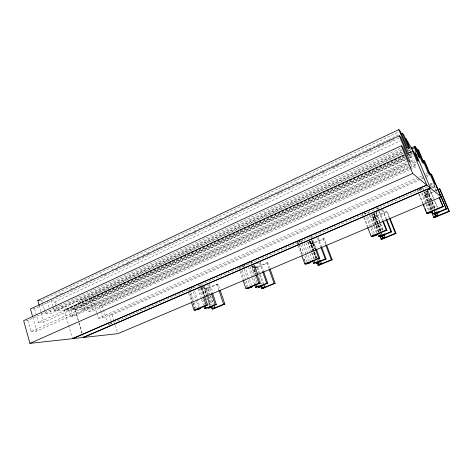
<?xml version="1.0" encoding="UTF-8"?>
<svg xmlns="http://www.w3.org/2000/svg" width="473" height="473" viewBox="0 0 473 473"><rect width="100%" height="100%" fill="white"/><g stroke="black" fill="none" stroke-linecap="round" stroke-linejoin="round"><path stroke-width="0.35" stroke-dasharray="2.37 1.77" d="M207.783 295.938L205.453 289.068L205.649 288.288L207.925 287.56L210.473 295.146M210.047 295.205L207.748 288.353L207.925 287.56M260.091 273.873L257.436 266.346L255.113 267.091L254.628 268.037L255.739 268.085L267.866 262.876L269.811 268.333M267.866 262.876L266.766 262.793L254.604 268.025L256.934 267.304L257.436 266.346M311.707 251.997L308.112 242.318L308.916 241.23M308.112 242.318L310.519 241.555L311.34 240.461M316.065 249.129L313.522 242.318L311.151 243.069L310.276 244.21L311.222 244.352L324.242 238.759L326.293 244.192M324.242 238.759L323.325 238.575L310.264 244.192L312.635 243.465L313.522 242.318M403.558 152.779L79.913 301.124L73.214 308.934L73.416 309.632L84.744 309.088L407.625 163.463M378.554 232.397L371.683 214.99L372.623 214.009M371.683 214.99L374.149 214.216L375.574 212.738M376.331 215.404L373.906 216.173L372.57 217.545L374.977 216.782L376.331 215.404L379.565 223.563M428.922 202.148L424.784 192.162L426.268 190.808M424.784 192.162L427.29 191.376L429.791 189.111L437.336 207.245M426.268 193.729L424.518 195.302L426.971 194.533L428.733 192.954L426.268 193.729L432.712 209.273M193.416 287.578L190.388 288.755M240.822 266.796L243.282 266.281L244.618 265.43L249.212 278.567M297.659 241.91L301.236 241.218L302.809 240.254M424.021 190.968L422.915 188.301L420.822 189.507L418.185 189.915M39.135 300.432L41.748 300.361L398.29 132.091M55.737 296.128L59.74 294.247M60.408 293.934L62.412 292.988M70.424 289.222L72.428 288.282M75.763 286.709L77.767 285.769M85.779 282.003L87.783 281.063M90.455 279.803L92.454 278.863M101.133 274.783L102.47 274.157M111.817 269.758L113.822 268.818M117.162 267.245L119.161 266.305M122.501 264.738L123.837 264.105M127.178 262.539L129.176 261.599M132.517 260.026L134.521 259.086M137.188 257.826L139.192 256.886M142.533 255.319L146.535 253.433M147.204 253.12L149.208 252.18M152.548 250.607L157.887 248.094M158.556 247.781L160.56 246.841M163.9 245.274L167.903 243.388M168.571 243.075L170.576 242.135M173.91 240.562L180.591 237.422M183.926 235.856L190.607 232.716M193.942 231.143L195.946 230.203M198.619 228.944L200.617 228.004M203.958 226.437L205.962 225.491M208.634 224.237L213.305 222.038M213.973 221.725L218.644 219.525M219.312 219.212L221.985 217.958M225.325 216.386L228.66 214.819M229.328 214.506L232.669 212.933M235.341 211.679L237.34 210.739M240.68 209.167L244.689 207.286M245.351 206.973L247.355 206.027M250.696 204.46L260.044 200.061M260.712 199.748L270.059 195.355M270.727 195.042L280.075 190.643M280.743 190.329L288.755 186.563M292.089 184.996L298.77 181.857M302.105 180.284L304.109 179.344M306.782 178.09L311.453 175.891M312.121 175.578L321.469 171.179M322.137 170.865L326.808 168.672M327.476 168.358L336.823 163.96M337.491 163.646L346.839 159.253M347.507 158.94L368.207 149.208M368.875 148.889L378.223 144.496M378.891 144.182L388.238 139.789M388.901 139.47L398.248 135.077M104.35 275.156L107.678 273.595M115.654 269.852L117.653 268.918M125.629 265.176L130.288 262.994M136.934 259.878L138.932 258.944M142.255 257.383L144.253 256.449M146.908 255.201L148.906 254.267M193.617 233.301L195.621 232.361M208.971 226.1L210.976 225.166M234.336 214.21L235.672 213.583M255.698 204.194L257.702 203.254M266.382 199.186L269.048 197.933M277.06 194.178L282.405 191.671M288.412 188.857L292.415 186.977M298.422 184.163L303.098 181.969M311.11 178.215L314.444 176.648M322.456 172.893L325.796 171.327M332.472 168.199L339.147 165.071M343.818 162.878L348.489 160.684M353.834 158.183L359.841 155.363M365.18 152.862L371.187 150.047M377.862 146.914L383.84 144.111M387.825 142.243L395.132 138.82M33.033 308.851L34.612 308.786L398.845 138.264M55.719 306.173L54.519 302.011L400.424 140.718M25.749 320.511L27.848 320.375L400.797 148.144M44.539 310.211L45.538 313.735L401.595 149.704M52.97 306.427L54.159 310.595L402.281 150.432M56.926 310.448L402.594 151.715M45.538 313.735L50.83 313.445L402.813 151.845M408.223 150.639L410.889 149.415M84.744 309.088L81.829 299.214L85.093 299.125L403.274 153.376M408.642 150.917L410.659 149.994M58.167 304.287L66.06 309.224L403.51 154.984M408.879 152.531L412.231 150.993M403.841 154.878L64.245 310.087L72.523 338.686M409.21 152.424L411.894 151.194M404.616 154.783L64.263 310.288L68.644 310.069L404.811 156.918M409.311 152.637L411.995 151.407M409.405 169.789L93.146 311.104L89.539 299.001L404.155 155.315M409.535 152.856L412.22 151.632M34.612 308.786L38.455 322.474L404.344 155.41M54.164 310.595L66.279 309.981L404.557 155.582M409.925 153.128L413.284 151.596M89.539 299.001L92.702 298.912L404.598 156.77M410.647 154.015L411.995 153.4M410.186 154.47L412.202 153.554M38.455 322.474L43.93 322.089L404.923 157.828M416.252 162.127L72.895 316.472L70.997 309.951L404.994 158.023M410.067 155.7L412.752 154.476M73.416 309.632L405.698 158.668M409.062 157.137L413.095 155.304M405.645 159.584L75.201 309.543L78.861 322.095M409.683 157.751L413.047 156.226M70.997 309.951L75.089 309.75L405.716 159.744M409.748 157.917L413.78 156.09M27.854 320.375L30.97 331.608L408.447 160.867M82.272 309.176L406.768 162.629M410.806 160.808L414.845 158.981M410.99 161.949L415.028 160.128M30.97 331.608L36.652 331.106L407.726 163.841M68.644 310.069L70.554 316.62L408.033 164.693M408.707 164.391L415.442 161.358M408.92 166.951L99.141 305.925L100.625 310.85M409.594 166.65L417.003 163.327M85.093 299.125L88.723 311.346L409.263 167.714M409.937 167.412L416.672 164.397M99.147 305.925L102.233 305.789L416.713 164.988M410.079 169.488L417.499 166.171M97.024 313.368L98.467 318.187L416.731 178.126M419.433 176.937L421.461 176.045M425.511 174.259L427.539 173.366M98.467 318.187L102.736 317.886L422.874 177.357M426.102 175.915L428.952 174.691M111.072 321.09L109.228 315.012L112.19 314.817L418.972 180.39M421.674 179.208L425.05 177.724M425.73 177.428L429.78 175.654M429.567 184.151L432.878 182.714M244.346 265.028L250.377 262.42M251.045 262.131L252.381 261.551L252.872 262.947M418.871 189.466L420.852 188.609M430.093 184.612L433.398 183.187M427.391 186.717L107.974 324.833L111.409 324.531M430.105 185.546L433.493 184.08M203.035 286.863L207.529 284.917M256.514 263.845L258.4 263.023M431.648 187.911L435.686 186.161M382.036 209.823L373.906 213.341L378.169 224.119M428.106 190.016L430.117 189.147M432.801 187.982L435.485 186.823M430.743 187.006L434.811 185.25M218.094 284.167L206.736 289.05L205.453 289.068L216.847 284.167L218.094 284.167L219.963 289.671M378.435 232.414L372.564 217.521L386.678 211.455L387.369 211.75L389.811 217.852M427.018 201.344L424.523 195.272L433.014 191.624M433.664 191.346L436.928 189.939M372.564 217.521L373.309 217.793L387.369 211.75M424.523 195.272L425.073 195.645L432.878 192.292M435.479 191.175L437.43 190.335M205.483 289.08L207.748 288.353M427.894 189.708L429.791 189.111M241.543 266.068L244.618 265.43M363.589 213.542L366.339 213.069L368.189 211.975L369.242 214.653M419.61 188.804L422.915 188.301M70.554 316.62L72.895 316.472M88.723 311.346L93.146 311.104M54.519 302.011L57.558 303.908M434.238 185.203L437.336 192.606M433.729 184.742L437.123 192.854M429.632 188.975L434.391 200.404M434.669 201.078L438.028 209.149M427.586 190.152L432.103 201.055M432.322 201.551L435.745 209.835M427.432 190.306L432.009 201.332M432.162 201.693L435.639 210.065M435.781 210.402L436.75 212.755M427.22 190.625L431.683 201.386M431.961 202.054L434.758 208.782M427.29 191.376L434.468 208.676M426.143 190.98L430.631 201.8M430.915 202.479L433.717 209.243M426.971 194.533L433.085 209.291M429.194 202.816L432.227 210.142M424.299 191.636L428.166 200.978M429.271 203.65L431.76 209.657M423.82 191.482L428.562 202.947M428.845 203.621L431.358 209.687M425.073 195.645L428.118 203M428.396 203.668L430.885 209.687M428.136 204.005L430.909 210.745M422.2 192.836L426.599 203.479M426.877 204.147L429.626 210.798M419.888 189.472L420.444 190.814M421.549 193.498L425.706 203.556M425.984 204.224L429.307 212.271M419.179 194.025L423.063 203.402M417.245 190.27L422.779 203.697M386.678 211.455L389.125 217.58M382.716 209.527L386.488 218.999M382.338 209.935L385.856 218.757M377.791 207.257L379.139 210.633M379.405 211.313L383.165 220.773M377.324 207.588L382.444 220.477M376.053 212.241L380.333 223.043M380.599 223.717L383.012 229.795M384.348 233.171L384.88 234.519M376.094 212.815L380.115 222.954M380.381 223.634L382.793 229.718M379.831 224.243L382.255 230.363M374.019 213.205L378.282 223.989M378.548 224.669L381.752 232.757M378.435 224.793L380.836 230.854M374.149 214.216L378.116 224.249M378.382 224.917L380.759 230.936M373.836 213.701L381.315 232.621M381.581 233.295L382.385 235.323M374.977 216.782L377.915 224.214M378.181 224.888L380.588 230.966M373.499 213.755L380.978 232.686M381.244 233.36L382.048 235.388M373.906 216.173L377.135 224.338M377.401 225.018L380.091 231.823M372.15 214.257L379.133 231.93M373.309 217.793L375.97 224.527M376.236 225.201L378.891 231.936M370.347 215.321L374.356 225.491M374.622 226.165L377.294 232.947M369.508 215.321L373.729 226.047M373.995 226.715L376.366 232.746M367.657 216.409L371.595 226.431M371.855 227.099L374.486 233.78M364.748 212.566L365.54 214.588M366.599 217.278L373.735 235.453M364.482 217.692L367.941 226.431M362.407 214.033L363.459 216.729M363.725 217.403L367.42 226.839M323.325 238.575L325.637 244.712M317.986 237.381L321.539 246.853M317.383 237.895L320.694 246.723M311.666 236.666L316.2 248.81M310.678 236.459L315.225 248.65M311.754 239.917L315.03 248.692M319.056 259.5L319.813 261.522M311.707 240.532L314.728 248.644M318.761 259.458L319.263 260.812M312.635 243.465L314.657 248.875M318.69 259.707L319.198 261.061M311.151 243.069L313.433 249.206M314.45 251.932L317.241 259.429M310.519 241.555L314.119 251.228M314.379 251.914L316.437 257.442M310.164 241.466L316.75 259.198M316.999 259.872L317.501 261.22M309.85 240.905L316.118 257.744M309.573 241.36L313.345 251.5M313.599 252.174L315.609 257.578M316.863 260.96L317.365 262.308M309.218 241.431L316.07 259.789M311.961 252.688L314.273 258.908M307.58 242.081L311.364 252.28M311.618 252.96L313.889 259.074M306.043 243.021L309.809 253.191M310.063 253.865L312.074 259.287M304.086 243.707L310.465 260.954M301.236 241.218L301.999 243.282M302.253 243.973L306.066 254.291M306.321 254.977L308.609 261.173M299.226 240.946L300.503 244.411M300.757 245.103L303.826 253.422M304.849 256.195L307.403 263.124M297.96 242.614L298.723 244.683M302.288 254.356L298.977 245.375L302.241 254.35M303.814 258.5L304.831 261.267M297.913 242.602L298.676 244.677M304.021 259.186L304.783 261.262M305.038 261.953L305.8 264.023M296.914 242.407L297.907 245.097M298.15 245.771L301.372 254.515M266.766 262.793L268.717 268.274M260.292 262.208L263.42 271.029M259.511 262.817L262.645 271.668M260.333 274.559L263.715 284.137M256.934 267.304L259.334 274.104M259.576 274.783L262.692 283.623M254.433 264.59L258.128 274.866M258.968 277.456L261.474 284.362M255.113 267.091L257.525 273.938M260.658 282.842L261.143 284.208M254.314 265.235L257.418 274.05M253.853 265.731L256.804 274.098M256.449 273.577L253.759 265.944L251.4 266.695L257.495 284.054M252.759 265.394L255.822 274.263M251.429 262.125L252.381 264.839M252.617 265.519L255.722 274.328M252.292 266.021L255.154 274.157M251.926 266.098L254.787 274.234M257.738 284.746L258.228 286.135M250.046 266.884L255.781 283.238M248.496 267.032L252.068 277.231M252.304 277.905L254.45 284.025M249.448 279.259L251.382 284.793M243.282 266.281L244.003 268.351M244.245 269.036L250.016 285.591M242.377 270.367L245.759 280.087M246.001 280.785L247.935 286.342M239.592 267.05L240.615 269.823M240.798 270.515L244.464 280.903M244.707 281.595L246.817 287.832M238.658 267.671L242.761 279.49M216.847 284.167L218.721 289.695M209.456 284.084L212.442 292.958M208.528 284.77L211.289 292.988M210.704 295.838L213.483 304.115M210.278 295.891L213.27 304.807M206.736 289.05L212.005 304.778M205.649 288.288L211.195 304.854M207.978 296.618L210.993 305.546M204.147 287.01L210.302 305.41M203.739 287.01L209.894 305.434M206.742 296.541L203.709 287.454L201.397 288.193L203.964 295.891M206.979 297.239L209.781 305.629M202.385 287.07L205.335 295.915M206.246 298.64L206.707 300.065M207.606 302.72L208.747 306.185M201.587 287.076L204.549 295.938M200.7 284.728L201.403 286.827M201.634 287.531L204.442 295.944M201.439 287.838L204.17 296.027M199.334 284.699L200.245 287.418M200.469 288.104L203.195 296.275M199.364 288.731L202.562 298.333M202.787 299.019L204.614 304.506M198.016 288.79L201.427 299.048M201.658 299.728L203.473 305.203M194.569 291.061L199.86 307.054M193.416 291.806L196.401 300.822M196.626 301.52L198.69 307.763M189.868 289.109L194.019 301.685M194.249 302.383L196.094 307.97M189.484 291.959L188.567 289.169L189.419 291.959M189.714 292.651L192.925 302.401L189.649 292.657M193.155 303.098L194.994 308.674M193.09 303.104L195.384 310.069M188.556 293.378L191.086 301.065M112.19 314.817L114.099 321.096M115.371 325.282L117.7 332.962M111.273 321.77L111.888 323.792M102.233 305.789L107.123 322.012M100.832 311.553L102.736 317.886M92.702 298.912L96.817 312.677M79.913 301.124L82.284 309.206M79.062 322.799L82.538 334.671M82.745 335.369L83.36 337.462M75.089 309.75L78.737 322.219M78.944 322.911L81.983 333.305M66.06 309.224L66.279 309.981M55.92 306.882L56.943 310.442M51.155 300.095L52.763 305.724M47.253 300.905L49.038 307.178M49.836 309.963L50.83 313.445M41.748 300.361L42.345 302.472M42.546 303.175L44.344 309.508M39.206 305.351L43.93 322.089M32.785 317.271L36.652 331.106"/><path stroke-width="0.71" d="M220.193 290.357L224.858 304.121L213.376 308.881L212.117 308.97L212.347 308.307L211.656 306.238M213.944 305.493L214.636 307.562L214.417 308.236L212.146 308.975L211.195 306.226M258.713 287.525L259.441 286.354L261.829 285.58L261.084 286.756L258.713 287.525L258.228 286.135M260.836 285.727L261.811 288.459L262.349 287.631L264.685 286.875L263.958 284.823M264.685 286.875L264.135 287.702L261.811 288.459M317.318 263.165L318.087 265.211L319.021 264.2L321.404 263.431L320.387 260.706M321.404 263.431L320.458 264.442L318.087 265.211L319.009 265.27L332.182 259.813L326.547 244.872M380.404 237.085L382.385 235.323L384.88 234.519L382.876 236.287L380.404 237.085L379.878 235.743M379.772 235.779L381.108 239.178L382.509 237.949L384.951 237.162L384.141 235.122M384.951 237.162L383.526 238.398L381.108 239.178L381.817 239.344L396.043 233.449L390.077 218.532M434.161 214.801L436.75 212.755L439.293 211.945L436.68 213.997L434.161 214.801L433.611 213.471M431.471 212.064L433.688 217.456L435.515 216.031L437.992 215.239L437.153 213.211M437.992 215.239L436.147 216.669L433.688 217.456L434.208 217.716L449.35 211.443L440.032 189.218L439.541 188.822L437.584 189.661M204.608 308.621L205.755 307.935L210.349 306.794L209.196 307.485L204.608 308.621L203.928 306.569M255.639 287.424L256.975 286.65L261.474 285.58L260.132 286.354L255.639 287.424L254.687 284.705M313.581 263.355L315.154 262.474L319.517 261.486L317.945 262.367L313.581 263.355L312.576 260.647M378.625 236.334L380.475 235.329L384.667 234.448L382.817 235.453L378.625 236.334L377.56 233.621M426.646 212.093L427.196 213.429L429.307 212.271L432.588 211.656L430.448 212.797L427.172 213.418L426.652 213.098L423.057 204.371M433.032 213.737L435.119 212.619L439.145 211.839L437.058 212.945L433.032 213.737L432.192 211.715M39.206 305.351L37.828 300.467L398.834 129.626L400.288 131.145L406.957 147.233L408.843 149.078L402.257 133.197L400.921 133.824M32.59 316.579L30.467 308.964L399.324 135.792L400.85 137.324L407.702 153.879L409.63 155.682L398.834 129.626M399.324 135.792L410.422 162.629L408.447 160.867L402.807 147.209L401.293 145.773L23.65 320.647L29.929 343.374L72.523 338.686L426.8 185.114L412.568 150.887L413.284 151.596L412.905 150.692L405.781 138.222L409.973 148.315L408.991 147.345L403.771 134.77L402.257 133.197M410.848 148.161L414.862 146.323L416.027 147.535L422.058 161.985L423.566 163.457L417.6 149.172L416.258 149.787M411.557 149.113L414.892 147.582L418.883 157.154L419.734 158L414.862 146.323M414.1 153.867L415.442 153.258L414.892 147.582M422.389 160.909L423.737 160.306L424.789 161.364L434.173 183.784L435.491 184.961L430.832 173.839L429.484 174.431M29.929 343.374L412.734 173.479L426.8 185.114M441.084 196.91L430.264 187.964L83.36 337.462L117.913 333.66L441.084 196.91L431.808 174.762L430.832 173.839M426.652 213.098L442.775 206.382L443.248 206.742L427.196 213.429M191.317 301.768L194.078 310.158L206.145 305.126L207.481 305.055L204.679 296.642M243.004 280.187L245.901 288.53L258.82 283.144L259.99 283.156L257.046 274.795M301.869 255.863L304.837 263.934L318.761 258.128L319.724 258.252L316.449 249.484M367.687 227.513L371.122 236.275L386.216 229.979L386.926 230.227L383.432 221.447M386.926 230.227L371.884 236.494L371.122 236.275M207.481 305.055L195.45 310.063L194.078 310.158M259.99 283.156L247.113 288.524L245.901 288.53M319.724 258.252L305.848 264.029L304.837 263.934M216.344 304.565L215.203 304.636L208.043 307.627L209.202 307.545L216.344 304.565L212.673 293.638M267.748 283.238L266.742 283.238L259.074 286.437L260.103 286.431L267.748 283.238L263.656 271.709M326.104 259.027L325.27 258.944L317.016 262.385L317.874 262.462L326.104 259.027L321.539 246.853M391.614 231.853L390.994 231.658L382.048 235.388L382.698 235.566L391.614 231.853L386.76 219.673M445.98 208.835L436.431 212.815L436.892 213.087L446.406 209.119L436.36 185.871L446.406 209.119M212.117 308.97L223.628 304.192L224.858 304.121M275.168 283.351L274.092 283.351L261.794 288.447L262.905 288.429L275.168 283.351L270.053 269.019M318.075 265.199L331.289 259.718L332.182 259.813M381.102 239.161L395.387 233.236L396.043 233.449M433.694 217.432L448.895 211.129L449.35 211.443M212.347 308.307L214.636 307.562M37.828 300.467L39.135 300.432M412.669 151.106L414.212 152.631L417.464 160.448L418.274 161.216L415.04 153.453L416.471 154.866M417.6 149.172L418.717 150.337L428.213 173.071L429.626 174.395L423.737 160.306M439.541 188.822L448.895 211.129M439.305 197.318L443.248 206.742M439.098 197.59L442.775 206.382M430.264 187.964L416.411 154.701L415.442 153.258M433.995 209.917L435.119 212.619M434.953 214.683L435.515 216.031M401.293 145.773L412.734 173.479M423.311 204.058L424.163 206.08M425.239 208.735L426.067 210.739M389.397 218.26L395.387 233.236M386.128 219.437L390.994 231.658M382.71 221.157L386.216 229.979M381.977 236.589L382.509 237.949M379.671 233.29L380.475 235.329M325.897 245.398L331.289 259.718M320.948 247.403L325.27 258.944M315.479 249.324L318.761 258.128M318.512 262.84L319.021 264.2M314.391 260.434L315.154 262.474M269.208 269.645L274.092 283.351M262.645 271.668L266.742 283.238M261.622 285.58L262.349 287.631M255.958 275.008L258.82 283.144M256.26 284.604L256.975 286.65M218.952 290.381L223.628 304.192M211.52 293.674L215.203 304.636M203.42 296.955L206.145 305.126M205.069 305.877L205.755 307.935M208.416 307.533L208.161 308.485L210.485 307.728L210.757 306.77L208.416 307.533M317.365 262.308L316.07 263.751L318.495 262.97L319.813 261.522L317.365 262.308M196.555 309.366L195.384 310.069L199.151 309.147L200.321 308.443L196.555 309.366M248.42 287.732L247.054 288.524L250.737 287.661L252.109 286.869L248.42 287.732M307.403 263.124L305.8 264.023L309.372 263.236L310.98 262.332L307.403 263.124M373.735 235.453L371.849 236.482L375.272 235.785L377.158 234.756L373.735 235.453M426.782 185.044L72.47 338.644L83.201 337.462L430.223 187.893L426.782 185.044"/></g></svg>
